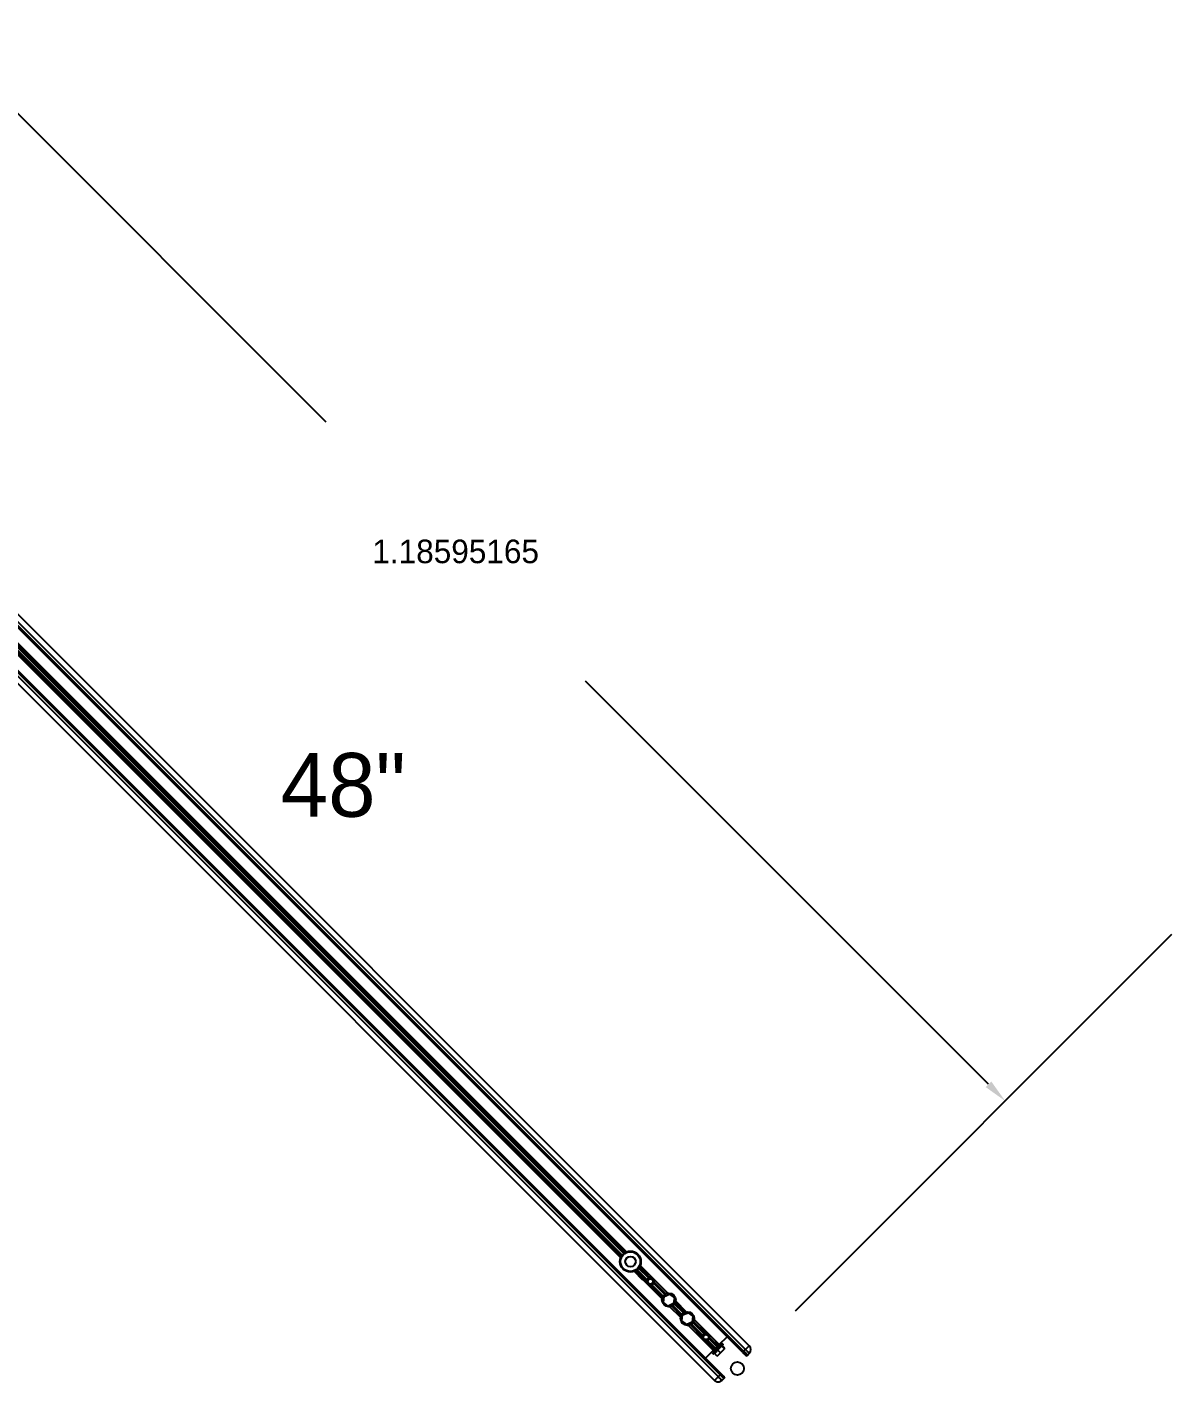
# Model space of a CAD drawing. Header units: millimetres. Extents: x 0.46 to 4.11, y 0.55 to 4.84.
# Drawn here: x 2.474 to 3.348, y 0.552 to 1.586 of the extents above; entities that cross this region are included whole.
import ezdxf

# ---------------------------------------------------------------- set-up
doc = ezdxf.new("R2010")
doc.units = ezdxf.units.MM
doc.layers.add('135°', color=5, linetype='Continuous')
doc.layers.add('90°', color=94, linetype='Continuous')
doc.dimstyles.new('Annotative', dxfattribs={"dimtxt": 0.018, "dimasz": 0.018, "dimexe": 0.18, "dimexo": 0.0625, "dimgap": 0.09, "dimtad": 0, "dimtih": 1, "dimtoh": 1, "dimdec": 8, "dimzin": 0, "dimdsep": 46, "dimtxsty": 'Standard', "dimcen": 0.09, "dimadec": 0, "dimazin": 0, "dimtfac": 1, "dimtdec": 8, "dimtofl": 0, "dimtmove": 0, "dimatfit": 3, "dimfxl": 1, "dimtolj": 1, "dimtzin": 0, "dimarcsym": 0})

# ---------------------------------------------------------------- blocks, each defined once
blk = doc.blocks.new('BR2030424815T')
at = {"layer": '135°', "linetype": 'Continuous'}
for p, q in [((1.9472, -0.8548), (1.1128, -0.0204)), ((1.1142, -0.019), (1.9486, -0.8533)), ((1.9514, -0.8505), (1.117, -0.0161)), ((1.9278, -0.8741), (1.0934, -0.0397)), ((1.0948, -0.0383), (1.9292, -0.8727)), ((1.0906, -0.0426), (1.925, -0.877)), ((1.9464, -0.8555), (1.252, -0.1611)), ((1.9472, -0.8548), (1.2528, -0.1604)), ((1.9292, -0.8727), (1.2348, -0.1783)), ((1.93, -0.8719), (1.2356, -0.1776)), ((1.8557, -0.7801), (1.3123, -0.2366)), ((1.8561, -0.7798), (1.3126, -0.2364)), ((1.857, -0.7792), (1.3133, -0.2356)), ((1.3139, -0.235), (1.8578, -0.7789)), ((1.8533, -0.7833), (1.3095, -0.2395)), ((1.8537, -0.7825), (1.31, -0.2389)), ((1.3108, -0.2381), (1.8543, -0.7816)), ((1.8545, -0.7813), (1.3111, -0.2378)), ((1.8703, -0.8004), (1.8637, -0.7937)), ((1.8709, -0.7998), (1.8645, -0.7933)), ((1.8654, -0.7927), (1.8717, -0.799)), ((1.8735, -0.8002), (1.8658, -0.7925)), ((1.8747, -0.799), (1.867, -0.7913)), ((1.8735, -0.7972), (1.8672, -0.791)), ((1.8742, -0.7965), (1.8678, -0.79)), ((1.8681, -0.7892), (1.8748, -0.7959)), ((1.8748, -0.7959), (1.8893, -0.8105)), ((1.8849, -0.8148), (1.8704, -0.8003)), ((1.8713, -0.7994), (1.8732, -0.8013)), ((1.8757, -0.7987), (1.8739, -0.7968)), ((1.8762, -0.8043), (1.8853, -0.8134)), ((1.8858, -0.8126), (1.8772, -0.804)), ((1.887, -0.8114), (1.8784, -0.8028)), ((1.8879, -0.8109), (1.8787, -0.8017)), ((1.8859, -0.8174), (1.8865, -0.8129)), ((1.8865, -0.8129), (1.8907, -0.8111)), ((1.8907, -0.8111), (1.8943, -0.8139)), ((1.8943, -0.8139), (1.8937, -0.8184)), ((1.8953, -0.8165), (1.9034, -0.8246)), ((1.8895, -0.8202), (1.8859, -0.8174)), ((1.8937, -0.8184), (1.8895, -0.8202)), ((1.8991, -0.829), (1.8909, -0.8208)), ((1.8923, -0.8204), (1.8995, -0.8276)), ((1.9, -0.8267), (1.8932, -0.8199)), ((1.9012, -0.8255), (1.8944, -0.8187)), ((1.902, -0.825), (1.8949, -0.8179)), ((1.9, -0.8315), (1.9006, -0.827)), ((1.9006, -0.827), (1.9048, -0.8253)), ((1.9048, -0.8253), (1.9085, -0.828)), ((1.9037, -0.8343), (1.9, -0.8315)), ((1.9079, -0.8326), (1.9037, -0.8343)), ((1.9249, -0.8548), (1.9051, -0.835)), ((1.9065, -0.8346), (1.9156, -0.8437)), ((1.9159, -0.8427), (1.9073, -0.8341)), ((1.9085, -0.828), (1.9079, -0.8326)), ((1.9171, -0.8415), (1.9085, -0.8329)), ((1.9182, -0.8412), (1.909, -0.832)), ((1.9094, -0.8306), (1.9293, -0.8504)), ((1.9186, -0.8467), (1.9258, -0.8539)), ((1.9257, -0.8525), (1.9197, -0.8464)), ((1.9269, -0.8513), (1.9209, -0.8452)), ((1.9284, -0.8514), (1.9212, -0.8442)), ((1.9285, -0.8497), (1.9345, -0.8436)), ((1.9181, -0.8601), (1.9241, -0.854)), ((1.9241, -0.857), (1.9234, -0.8563)), ((1.9269, -0.8584), (1.9248, -0.8563)), ((1.9249, -0.8548), (1.9258, -0.8539)), ((1.9257, -0.8525), (1.9269, -0.8513)), ((1.9284, -0.8514), (1.9258, -0.8539)), ((1.9269, -0.8584), (1.9295, -0.8559)), ((1.9295, -0.8559), (1.9274, -0.8538)), ((1.9284, -0.8514), (1.9293, -0.8504)), ((1.9295, -0.8559), (1.9325, -0.8529)), ((1.9325, -0.8529), (1.9304, -0.8508)), ((1.9308, -0.8489), (1.9315, -0.8496)), ((1.9329, -0.8525), (1.9308, -0.8503)), ((1.9325, -0.8529), (1.9329, -0.8525)), ((1.9492, -0.8568), (1.9484, -0.8575)), ((1.95, -0.8576), (1.9492, -0.8584)), ((1.95, -0.8576), (1.9514, -0.8562)), ((1.9306, -0.877), (1.932, -0.8755)), ((1.932, -0.8739), (1.9312, -0.8747)), ((1.932, -0.8755), (1.9328, -0.8748))]:
    blk.add_line(p, q, dxfattribs=at)
at = {"layer": '135°'}
for p, q in [((1.9514, -0.8505), (1.9464, -0.8555)), ((1.93, -0.8719), (1.925, -0.877))]:
    blk.add_line(p, q, dxfattribs=at)
at = {"layer": '135°', "linetype": 'Continuous', "flags": 128}
for points in [[(1.8748, -0.7959), (1.8748, -0.7959), (1.8748, -0.7959), (1.8747, -0.796), (1.8746, -0.7961), (1.8745, -0.7962), (1.8744, -0.7963), (1.8742, -0.7965)], [(1.8709, -0.7998), (1.8708, -0.7999), (1.8706, -0.8001), (1.8705, -0.8002), (1.8704, -0.8003), (1.8704, -0.8003), (1.8704, -0.8003), (1.8703, -0.8004)], [(1.8717, -0.799), (1.8717, -0.799), (1.8716, -0.799), (1.8715, -0.7992), (1.8714, -0.7993), (1.8712, -0.7995), (1.8711, -0.7996), (1.8709, -0.7998)], [(1.8742, -0.7965), (1.8741, -0.7966), (1.8739, -0.7968), (1.8738, -0.7969), (1.8736, -0.7971), (1.8735, -0.7972), (1.8735, -0.7972), (1.8735, -0.7972)], [(1.9249, -0.8548), (1.9248, -0.8549), (1.9241, -0.8556), (1.9237, -0.8561), (1.9234, -0.8563), (1.9234, -0.8563)], [(1.9315, -0.8496), (1.9315, -0.8497), (1.9312, -0.8499), (1.9307, -0.8504), (1.93, -0.8511), (1.9292, -0.8519), (1.9283, -0.8529), (1.9273, -0.8538), (1.9264, -0.8548), (1.9255, -0.8556), (1.9248, -0.8563), (1.9244, -0.8568), (1.9241, -0.857), (1.9241, -0.857)], [(1.9308, -0.8489), (1.9308, -0.8489), (1.9305, -0.8492), (1.93, -0.8497), (1.9293, -0.8504), (1.9293, -0.8504)], [(1.9464, -0.8555), (1.9467, -0.8558), (1.9469, -0.8561), (1.9472, -0.8563), (1.9475, -0.8566), (1.9477, -0.8569), (1.948, -0.8571), (1.9482, -0.8573), (1.9484, -0.8575)], [(1.9472, -0.8548), (1.9477, -0.8553), (1.9482, -0.8558), (1.9487, -0.8563), (1.9492, -0.8568), (1.9495, -0.8571), (1.9498, -0.8574), (1.9499, -0.8575), (1.95, -0.8576)], [(1.9472, -0.8548), (1.9474, -0.855), (1.9477, -0.8553), (1.948, -0.8556), (1.9482, -0.8558), (1.9485, -0.8561), (1.9487, -0.8563), (1.949, -0.8565), (1.9492, -0.8568)], [(1.9484, -0.8575), (1.9486, -0.8577), (1.9487, -0.8579), (1.9489, -0.858), (1.949, -0.8581), (1.9491, -0.8582), (1.9492, -0.8583), (1.9492, -0.8583), (1.9492, -0.8584)], [(1.9486, -0.8533), (1.9491, -0.8539), (1.9497, -0.8544), (1.9502, -0.8549), (1.9506, -0.8553), (1.9509, -0.8557), (1.9512, -0.8559), (1.9514, -0.8561), (1.9514, -0.8562)], [(1.9492, -0.8568), (1.9494, -0.8569), (1.9495, -0.8571), (1.9497, -0.8572), (1.9498, -0.8574), (1.9499, -0.8575), (1.9499, -0.8575), (1.95, -0.8576), (1.95, -0.8576)], [(1.9306, -0.877), (1.9306, -0.8769), (1.9304, -0.8767), (1.9301, -0.8765), (1.9298, -0.8761), (1.9294, -0.8757), (1.9289, -0.8752), (1.9283, -0.8747), (1.9278, -0.8741)], [(1.932, -0.8755), (1.932, -0.8755), (1.9318, -0.8753), (1.9316, -0.8751), (1.9312, -0.8747), (1.9308, -0.8743), (1.9303, -0.8738), (1.9298, -0.8733), (1.9292, -0.8727)], [(1.9292, -0.8727), (1.9295, -0.873), (1.9298, -0.8733), (1.93, -0.8735), (1.9303, -0.8738), (1.9305, -0.874), (1.9308, -0.8743), (1.931, -0.8745), (1.9312, -0.8747)], [(1.932, -0.8739), (1.9318, -0.8737), (1.9316, -0.8735), (1.9313, -0.8733), (1.9311, -0.873), (1.9308, -0.8728), (1.9305, -0.8725), (1.9303, -0.8722), (1.93, -0.8719)], [(1.9312, -0.8747), (1.9314, -0.8749), (1.9316, -0.8751), (1.9317, -0.8752), (1.9318, -0.8753), (1.9319, -0.8754), (1.932, -0.8755), (1.932, -0.8755), (1.932, -0.8755)], [(1.9328, -0.8748), (1.9328, -0.8747), (1.9328, -0.8747), (1.9327, -0.8746), (1.9326, -0.8745), (1.9325, -0.8744), (1.9323, -0.8743), (1.9322, -0.8741), (1.932, -0.8739)]]:
    blk.add_lwpolyline(points, dxfattribs=at)
at = {"layer": '135°'}
blk.add_circle((1.8608, -0.7863), 0.008, dxfattribs=at)
at = {"layer": '135°', "linetype": 'Continuous'}
for centre, radius in [((1.8608, -0.7863), 0.0075), ((1.8608, -0.7863), 0.00397), ((1.876, -0.8015), 0.00198), ((1.8901, -0.8156), 0.00525), ((1.9042, -0.8298), 0.00525), ((1.9184, -0.8439), 0.00198)]:
    blk.add_circle(centre, radius, dxfattribs=at)
at = {"layer": '135°', "color": 251, "true_color": 0x636466}
blk.add_circle((1.9424, -0.8679), 0.005, dxfattribs=at)
blk.add_circle((1.9424, -0.8679), 0.005, dxfattribs=at)
at = {"layer": '135°', "linetype": 'Continuous'}
for centre, radius, start, end in [((1.876, -0.8015), 0.00278, 175.4601, 274.5399), ((1.876, -0.8015), 0.00278, 117.2158, 152.7842), ((1.876, -0.8015), 0.00278, 355.4601, 94.5399), ((1.876, -0.8015), 0.00278, 297.2158, 332.7842), ((1.9184, -0.8439), 0.00278, 175.4601, 274.5399), ((1.9184, -0.8439), 0.00278, 117.2158, 152.7842), ((1.9184, -0.8439), 0.00278, 355.4601, 94.5399), ((1.9184, -0.8439), 0.00278, 297.2158, 332.7842), ((1.9275, -0.8531), 0.0019, 161.5254, 206.5915), ((1.9275, -0.8531), 0.0019, 63.4085, 108.4746), ((1.9486, -0.8533), 0.004, 315, 45), ((1.9278, -0.8741), 0.004, 225, 315)]:
    blk.add_arc(centre, radius, start, end, dxfattribs=at)
for points, knots in [([(1.8735, -0.8002), (1.8734, -0.8004), (1.8732, -0.8008), (1.8732, -0.8011), (1.8732, -0.8013), (1.8732, -0.8013)], [0, 0, 0, 0, 0.4444808, 0.887826, 1, 1, 1, 1]), ([(1.8757, -0.7987), (1.8756, -0.7987), (1.8754, -0.7988), (1.875, -0.7989), (1.8747, -0.799), (1.8747, -0.799)], [0, 0, 0, 0, 0.43916, 0.87674, 1, 1, 1, 1]), ([(1.8762, -0.8043), (1.8763, -0.8043), (1.8765, -0.8042), (1.8769, -0.8041), (1.8772, -0.804), (1.8772, -0.804)], [0, 0, 0, 0, 0.43917, 0.876748, 1, 1, 1, 1]), ([(1.8784, -0.8028), (1.8785, -0.8026), (1.8787, -0.8022), (1.8787, -0.8019), (1.8787, -0.8018), (1.8787, -0.8017)], [0, 0, 0, 0, 0.444489, 0.887827, 1, 1, 1, 1]), ([(1.9159, -0.8427), (1.9158, -0.8428), (1.9157, -0.8432), (1.9156, -0.8436), (1.9156, -0.8437), (1.9156, -0.8437)], [0, 0, 0, 0, 0.4444808, 0.887826, 1, 1, 1, 1]), ([(1.9182, -0.8412), (1.918, -0.8412), (1.9178, -0.8412), (1.9174, -0.8413), (1.9172, -0.8414), (1.9171, -0.8415)], [0, 0, 0, 0, 0.43916, 0.87674, 1, 1, 1, 1]), ([(1.9186, -0.8467), (1.9187, -0.8467), (1.919, -0.8467), (1.9194, -0.8465), (1.9196, -0.8464), (1.9197, -0.8464)], [0, 0, 0, 0, 0.43917, 0.876748, 1, 1, 1, 1]), ([(1.9209, -0.8452), (1.9209, -0.845), (1.9211, -0.8446), (1.9211, -0.8443), (1.9212, -0.8442), (1.9212, -0.8442)], [0, 0, 0, 0, 0.444489, 0.887827, 1, 1, 1, 1])]:
    blk.add_open_spline(points, degree=3, knots=knots, dxfattribs=at)
at = {"layer": '90°'}
blk.add_text('48"', height=0.04866, dxfattribs=at).set_placement((1.5939, -0.4468))
blk = doc.blocks.new('*D38')
at = {"color": 0, "lineweight": -2, "transparency": 16777216}
for p, q in [((2.2221, 1.4452), (2.5094, 1.7326)), ((2.3949, 1.5926), (2.7025, 1.285)), ((3.208, 0.7794), (2.9005, 1.087)), ((3.0607, 0.6066), (3.348, 0.894))]:
    blk.add_line(p, q, dxfattribs=at)
at = {"color": 0, "transparency": 16777216}
for points in [[(2.397, 1.5947), (2.3928, 1.5905), (2.3822, 1.6053)], [(3.2102, 0.7816), (3.2059, 0.7773), (3.2208, 0.7667)]]:
    blk.add_solid(points, dxfattribs=at)
at = {"layer": 'Defpoints', "color": 0, "transparency": 16777216}
for p in [(2.1779, 1.401), (3.2208, 0.7667), (3.0165, 0.5625)]:
    blk.add_point(p, dxfattribs=at)
at = {"color": 0, "transparency": 16777216, "insert": (2.8015, 1.186), "char_height": 0.018, "attachment_point": 5}
blk.add_mtext('\\A1;1.18595165', dxfattribs=at)

msp = doc.modelspace()

# ---------------------------------------------------------------- block references
msp.add_blockref('BR2030424815T', (1.0740965, 1.43039408))

# ---------------------------------------------------------------- dimensions: what is measured, and where the dimension line sits
dim = msp.add_aligned_dim(p1=(2.1778981468, 1.4010461803), p2=(3.0164925984, 0.5624517287), distance=0.2888750945, dimstyle='Annotative')
dim.commit()
dim.dimension.update_dxf_attribs({"geometry": '*D38', "text_midpoint": (2.8014609108, 1.1860144927)})

doc.saveas('drawing.dxf')
